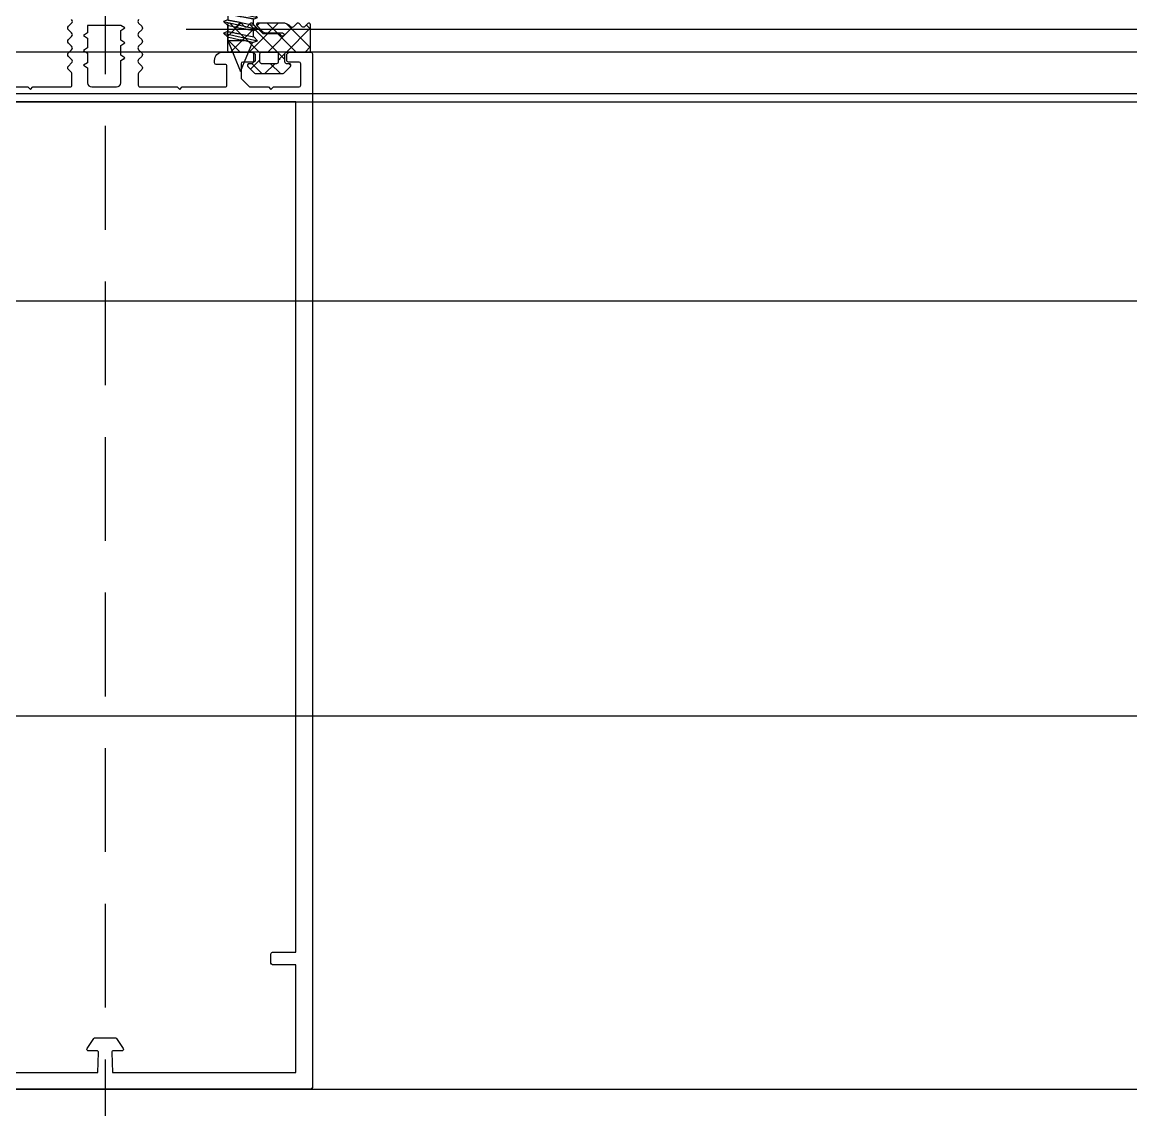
# Model space of a CAD drawing. Header units: inches. Extents: x 21 to 32698, y 13 to 3712.
# Drawn here: x 17087.21 to 17100.58, y 2584.83 to 2597.94 of the extents above; entities that cross this region are included whole.
import ezdxf

# ---------------------------------------------------------------- set-up
doc = ezdxf.new("R2010")
doc.units = ezdxf.units.IN
doc.header["$MEASUREMENT"] = 0
doc.set_wipeout_variables(frame=1)
doc.linetypes.add('1+1 dbx a2$0$374_BLD_A1_BLOK_2$0$HIDDEN', pattern=[0.375, 0.25, -0.125])
for name, color, linetype, lineweight in [('Z_MİM_-KM-GLAZ-1', 8, 'Continuous', 25), ('Z_MİM_-KM-IZO-THERMAL', 8, 'Continuous', 25), ('Z_MİM_-KM-IZO-THERMAL-ROCKWOOL', 8, 'BATTING', 25), ('Z_MİM_-KM-PAINT', 8, 'Continuous', 25), ('Z_MİM_-KM-WALL-PLASTER', 8, 'Continuous', 25), ('Z_MİM_00', 8, 'Continuous', 25), ('Z_MİM_Aksesuar', 8, 'Continuous', 25), ('Z_MİM_ALUMINIUM', 8, 'Continuous', 25), ('Z_MİM_fitiller_k', 8, 'Continuous', 25), ('Z_MİM_KOLON-0.KAT', 8, 'Continuous', 25), ('Z_MİM_MYM_CAM', 8, 'Continuous', 25)]:
    doc.layers.add(name, color=color, linetype=linetype, lineweight=lineweight)
doc.linetypes.add('BATTING', pattern='A,0.00254,-2.54,[134,ltypeshp.shx,S=2.54,R=0,X=-2.54,Y=0],-5.08,[134,ltypeshp.shx,S=2.54,R=180,X=2.54,Y=0],-2.54', length=10.16254)
pattern_1 = [(134.9999999999999, (3508.601097031905, 2289.730774504533), (-0.1122532015133643, -0.1122532015133643), []), (225, (3508.601097031905, 2289.730774504533), (0.1122532015133643, -0.1122532015133643), [])]

# ---------------------------------------------------------------- blocks, each defined once
blk = doc.blocks.new('V24222')
at = {"linetype": 'Continuous'}
for p, q in [((3035.895765352075, -602.9807929688286), (3034.672454849848, -602.9807929688286)), ((3035.895765352075, -610.9807929688286), (3035.895765352075, -602.9807929688286)), ((3033.062762543604, -605.1369719391224), (3033.062762543604, -605.2103548903895)), ((3036.936953287319, -605.4307929688287), (3036.095765352075, -605.4307929688287)), ((3036.481014913348, -609.0389734831915), (3037.410515790802, -604.9226124544657)), ((3036.595765352075, -606.9417681106235), (3036.945765352076, -605.3917681106212)), ((3037.410515790802, -604.9226124544657), (3036.945765352076, -605.3917681106216)), ((3037.589654594181, -605.434696104526), (3037.410515790802, -604.9226124544657)), ((3038.336953287319, -605.4307929688287), (3037.587465217276, -605.4307929688287)), ((3037.881014913348, -609.0389734831915), (3038.810515790802, -604.9226124544657)), ((3037.995765352075, -606.9417681106235), (3038.345765352075, -605.3917681106212)), ((3038.810515790802, -604.9226124544657), (3038.345765352075, -605.3917681106216)), ((3038.989654594181, -605.434696104526), (3038.810515790802, -604.9226124544657)), ((3039.736953287319, -605.4307929688287), (3038.987465217276, -605.4307929688287)), ((3039.281014913348, -609.0389734831915), (3040.210515790802, -604.9226124544657)), ((3039.395765352075, -606.9417681106235), (3039.745765352075, -605.3917681106212)), ((3040.210515790802, -604.9226124544657), (3039.745765352075, -605.3917681106216)), ((3040.38965459418, -605.434696104526), (3040.210515790802, -604.9226124544657)), ((3041.136953287319, -605.4307929688287), (3040.387465217277, -605.4307929688287)), ((3040.681014913348, -609.0389734831915), (3041.610515790802, -604.9226124544657)), ((3040.795765352076, -606.9417681106235), (3041.145765352075, -605.3917681106212)), ((3041.610515790802, -604.9226124544657), (3041.145765352075, -605.3917681106216)), ((3041.789654594181, -605.434696104526), (3041.610515790802, -604.9226124544657)), ((3042.536953287319, -605.4307929688287), (3041.787465217276, -605.4307929688287)), ((3042.081014913348, -609.0389734831915), (3043.010515790804, -604.9226124544657)), ((3042.195765352075, -606.9417681106235), (3042.545765352075, -605.3917681106212)), ((3043.010515790804, -604.9226124544657), (3042.545765352075, -605.3917681106216)), ((3043.189654594181, -605.434696104526), (3043.010515790804, -604.9226124544657)), ((3043.936953287319, -605.4307929688287), (3043.187465217276, -605.4307929688287)), ((3043.481014913349, -609.0389734831915), (3044.410515790802, -604.9226124544657)), ((3043.595765352075, -606.9417681106235), (3043.945765352076, -605.3917681106212)), ((3044.410515790802, -604.9226124544657), (3043.945765352076, -605.3917681106216)), ((3044.589654594181, -605.434696104526), (3044.410515790802, -604.9226124544657)), ((3045.336953287319, -605.4307929688287), (3044.587465217276, -605.4307929688287)), ((3044.881014913348, -609.0389734831915), (3045.810515790802, -604.9226124544657)), ((3044.995765352075, -606.9417681106235), (3045.345765352075, -605.3917681106212)), ((3045.810515790802, -604.9226124544657), (3045.345765352075, -605.3917681106216)), ((3045.98965459418, -605.434696104526), (3045.810515790802, -604.9226124544657)), ((3046.736953287318, -605.4307929688287), (3045.987465217276, -605.4307929688287)), ((3046.281014913348, -609.0389734831915), (3047.210515790802, -604.9226124544657)), ((3046.395765352075, -606.9417681106235), (3046.745765352075, -605.3917681106212)), ((3047.210515790802, -604.9226124544657), (3046.745765352075, -605.3917681106216)), ((3047.38965459418, -605.434696104526), (3047.210515790802, -604.9226124544657)), ((3048.136953287319, -605.4307929688287), (3047.387465217277, -605.4307929688287)), ((3047.681014913348, -609.0389734831915), (3048.610515790802, -604.9226124544657)), ((3047.795765352076, -606.9417681106235), (3048.145765352075, -605.3917681106212)), ((3048.610515790802, -604.9226124544657), (3048.145765352075, -605.3917681106216)), ((3048.789654594181, -605.434696104526), (3048.610515790802, -604.9226124544657)), ((3049.536953287319, -605.4307929688287), (3048.787465217276, -605.4307929688287)), ((3049.081014913348, -609.0389734831915), (3050.010515790802, -604.9226124544657)), ((3049.195765352076, -606.9417681106235), (3049.545765352075, -605.3917681106212)), ((3050.010515790802, -604.9226124544657), (3049.545765352075, -605.3917681106216)), ((3050.189654594181, -605.434696104526), (3050.010515790802, -604.9226124544657)), ((3050.936953287319, -605.4307929688287), (3050.187465217276, -605.4307929688287)), ((3050.481014913348, -609.0389734831915), (3051.410515790802, -604.9226124544657)), ((3050.595765352074, -606.9417681106235), (3050.945765352075, -605.3917681106212)), ((3051.410515790802, -604.9226124544657), (3050.945765352075, -605.3917681106216)), ((3051.589654594181, -605.434696104526), (3051.410515790802, -604.9226124544657)), ((3052.336953287319, -605.4307929688287), (3051.587465217276, -605.4307929688287)), ((3051.881014913348, -609.0389734831915), (3052.810515790802, -604.9226124544657)), ((3051.995765352075, -606.9417681106235), (3052.345765352075, -605.3917681106212)), ((3052.810515790802, -604.9226124544657), (3052.345765352075, -605.3917681106216)), ((3052.98965459418, -605.434696104526), (3052.810515790802, -604.9226124544657)), ((3053.736953287319, -605.4307929688287), (3052.987465217276, -605.4307929688287)), ((3053.281014913348, -609.0389734831915), (3054.210515790802, -604.9226124544657)), ((3053.395765352075, -606.9417681106235), (3053.745765352075, -605.3917681106212)), ((3054.210515790802, -604.9226124544657), (3053.745765352075, -605.3917681106216)), ((3054.422485866075, -605.5285471140821), (3054.210515790802, -604.9226124544657)), ((3057.895765352075, -606.9807929688286), (3054.422019081255, -605.5255749364579)), ((3032.83669808195, -606.4657929688286), (3033.062762543604, -606.4657929688286)), ((3033.062762543604, -606.4657929688286), (3033.062762543604, -607.4957929688284)), ((3054.195765352075, -608.5307929688282), (3054.195765352075, -606.4929987400802)), ((3032.83669808195, -607.4957929688284), (3033.062762543604, -607.4957929688284)), ((3036.945765352076, -608.5698178270356), (3037.295765352074, -607.0198178270397)), ((3038.345765352075, -608.5698178270356), (3038.695765352076, -607.0198178270397)), ((3039.745765352075, -608.5698178270356), (3040.095765352074, -607.0198178270397)), ((3041.145765352075, -608.5698178270356), (3041.495765352074, -607.0198178270397)), ((3042.545765352075, -608.5698178270356), (3042.895765352075, -607.0198178270397)), ((3043.945765352076, -608.5698178270356), (3044.295765352075, -607.0198178270397)), ((3045.345765352075, -608.5698178270356), (3045.695765352075, -607.0198178270397)), ((3046.745765352075, -608.5698178270356), (3047.095765352074, -607.0198178270397)), ((3048.145765352075, -608.5698178270356), (3048.495765352074, -607.0198178270397)), ((3049.545765352075, -608.5698178270356), (3049.895765352074, -607.0198178270397)), ((3050.945765352075, -608.5698178270356), (3051.295765352076, -607.0198178270397)), ((3052.345765352075, -608.5698178270356), (3052.695765352075, -607.0198178270397)), ((3053.745765352075, -608.5698178270356), (3054.095765352074, -607.0198178270397)), ((3054.195765352075, -608.5307929688282), (3057.895765352075, -606.9807929688286)), ((3033.062762543604, -608.7512310472678), (3033.062762543604, -608.8246139985348)), ((3036.095765352075, -608.5307929688282), (3036.304160940472, -608.5307929688282)), ((3036.301718666737, -608.5264397681311), (3036.481014913348, -609.0389734831915)), ((3036.481014913348, -609.0389734831915), (3036.945765352076, -608.5698178270356)), ((3036.954577416832, -608.5307929688282), (3037.704160940473, -608.5307929688282)), ((3037.701718666737, -608.5264397681311), (3037.881014913348, -609.0389734831915)), ((3037.881014913348, -609.0389734831915), (3038.345765352075, -608.5698178270356)), ((3038.354577416833, -608.5307929688282), (3039.104160940472, -608.5307929688282)), ((3039.101718666737, -608.5264397681311), (3039.281014913348, -609.0389734831915)), ((3039.281014913348, -609.0389734831915), (3039.745765352075, -608.5698178270356)), ((3039.754577416833, -608.5307929688282), (3040.504160940473, -608.5307929688282)), ((3040.501718666737, -608.5264397681311), (3040.681014913348, -609.0389734831915)), ((3040.681014913348, -609.0389734831915), (3041.145765352075, -608.5698178270356)), ((3041.154577416832, -608.5307929688282), (3041.904160940473, -608.5307929688282)), ((3041.901718666737, -608.5264397681311), (3042.081014913348, -609.0389734831915)), ((3042.081014913348, -609.0389734831915), (3042.545765352075, -608.5698178270356)), ((3042.554577416832, -608.5307929688282), (3043.304160940472, -608.5307929688282)), ((3043.301718666737, -608.5264397681311), (3043.481014913349, -609.0389734831915)), ((3043.481014913349, -609.0389734831915), (3043.945765352076, -608.5698178270356)), ((3043.954577416832, -608.5307929688282), (3044.704160940473, -608.5307929688282)), ((3044.701718666737, -608.5264397681311), (3044.881014913348, -609.0389734831915)), ((3044.881014913348, -609.0389734831915), (3045.345765352075, -608.5698178270356)), ((3045.354577416833, -608.5307929688282), (3046.104160940473, -608.5307929688282)), ((3046.101718666737, -608.5264397681311), (3046.281014913348, -609.0389734831915)), ((3046.281014913348, -609.0389734831915), (3046.745765352075, -608.5698178270356)), ((3046.754577416832, -608.5307929688282), (3047.504160940473, -608.5307929688282)), ((3047.501718666737, -608.5264397681311), (3047.681014913348, -609.0389734831915)), ((3047.681014913348, -609.0389734831915), (3048.145765352075, -608.5698178270356)), ((3048.154577416832, -608.5307929688282), (3048.904160940473, -608.5307929688282)), ((3048.901718666737, -608.5264397681311), (3049.081014913348, -609.0389734831915)), ((3049.081014913348, -609.0389734831915), (3049.545765352075, -608.5698178270356)), ((3049.554577416831, -608.5307929688282), (3050.304160940472, -608.5307929688282)), ((3050.301718666737, -608.5264397681311), (3050.481014913348, -609.0389734831915)), ((3050.481014913348, -609.0389734831915), (3050.945765352075, -608.5698178270356)), ((3050.954577416832, -608.5307929688282), (3051.704160940472, -608.5307929688282)), ((3051.701718666738, -608.5264397681311), (3051.881014913348, -609.0389734831915)), ((3051.881014913348, -609.0389734831915), (3052.345765352075, -608.5698178270356)), ((3052.354577416833, -608.5307929688282), (3053.104161189494, -608.5307929688282)), ((3053.101718256151, -608.5264385944366), (3053.281014913348, -609.0389734831915)), ((3053.281014913348, -609.0389734831915), (3053.745765352075, -608.5698178270356)), ((3053.754577416833, -608.5307929688282), (3054.195765352075, -608.5307929688282)), ((3034.672454849848, -610.9807929688286), (3035.895765352075, -610.9807929688286))]:
    blk.add_line(p, q, dxfattribs=at)
for centre, radius, start, end in [((3039.295765352076, -606.9807929688286), 6.500000000000007, 146.8035544496498, 163.5209477812018), ((3034.672454849848, -603.9557929688286), 0.9750000000000083, 90, 146.8035544496471), ((3039.295765352076, -606.9807929688287), 6.479565957686084, 164.1431970493426, 175.4412868966053), ((3036.095765352075, -605.2307929688286), 0.2, 180, 270), ((3039.295765352076, -606.9807929688286), 6.479565957685742, 184.5587131033957, 195.8568029506572), ((3039.295765352076, -606.9807929688286), 6.500000000000087, 196.4790522188001, 213.1964455503518), ((3036.095765352075, -608.7307929688286), 0.2000000000000001, 90, 180), ((3034.672454849848, -610.0057929688285), 0.9749999999999907, 213.1964455503585, 270)]:
    blk.add_arc(centre, radius, start, end, dxfattribs=at)
for points, knots in [([(3037.587464777118, -605.4354621536042), (3037.587477005593, -605.4353933736332), (3037.587508243834, -605.4352176717942), (3037.578968190532, -605.4835680125336), (3037.563030482238, -605.5735042952252), (3037.541675887615, -605.6934089339765), (3037.51703405926, -605.8308691584302), (3037.490280442257, -605.9791108102849), (3037.458968249247, -606.1511689322422), (3037.421322007036, -606.3559487163709), (3037.377592374309, -606.5907273697902), (3037.334423129261, -606.8190534914555), (3037.306596234421, -606.9635689928848), (3037.295765352074, -607.0198178270397)], [0, 0, 0, 0, 0.0674976167149652, 0.1724260016330052, 0.2742129333381307, 0.3789117987493158, 0.4590817673513535, 0.5406130816080225, 0.6283825628726423, 0.7179025827593285, 0.8230217936314183, 0.9311159171117219, 1, 1, 1, 1]), ([(3038.987464777118, -605.4354621536042), (3038.987477005592, -605.4353933736332), (3038.987508243835, -605.4352176717942), (3038.978968190531, -605.4835680125336), (3038.963030482237, -605.5735042952252), (3038.941675887615, -605.6934089339765), (3038.917034059261, -605.8308691584302), (3038.890280442258, -605.9791108102849), (3038.858968249247, -606.1511689322422), (3038.821322007037, -606.3559487163709), (3038.777592374309, -606.5907273697902), (3038.734423129261, -606.8190534914555), (3038.706596234419, -606.9635689928848), (3038.695765352076, -607.0198178270397)], [0, 0, 0, 0, 0.0674976167149652, 0.1724260016330052, 0.2742129333381309, 0.3789117987493164, 0.4590817673513538, 0.5406130816080225, 0.6283825628726417, 0.7179025827593277, 0.8230217936314179, 0.9311159171117216, 1, 1, 1, 1]), ([(3040.387464777118, -605.4354621536042), (3040.387477005592, -605.4353933736332), (3040.387508243834, -605.4352176717942), (3040.378968190531, -605.4835680125336), (3040.363030482236, -605.5735042952252), (3040.341675887615, -605.6934089339765), (3040.31703405926, -605.8308691584302), (3040.290280442258, -605.9791108102849), (3040.258968249248, -606.1511689322422), (3040.221322007036, -606.3559487163709), (3040.177592374309, -606.5907273697902), (3040.134423129261, -606.8190534914555), (3040.106596234419, -606.9635689928848), (3040.095765352074, -607.0198178270397)], [0, 0, 0, 0, 0.0674976167149652, 0.1724260016330052, 0.2742129333381309, 0.3789117987493164, 0.4590817673513538, 0.5406130816080224, 0.6283825628726417, 0.7179025827593276, 0.8230217936314176, 0.9311159171117214, 0.9999999999999998, 0.9999999999999998, 0.9999999999999998, 0.9999999999999998]), ([(3041.787464777118, -605.4354621536042), (3041.787477005592, -605.4353933736332), (3041.787508243834, -605.4352176717942), (3041.778968190531, -605.4835680125336), (3041.763030482237, -605.5735042952252), (3041.741675887615, -605.6934089339765), (3041.71703405926, -605.8308691584302), (3041.690280442257, -605.9791108102849), (3041.658968249247, -606.1511689322422), (3041.621322007037, -606.3559487163709), (3041.577592374309, -606.5907273697902), (3041.534423129261, -606.8190534914555), (3041.50659623442, -606.9635689928848), (3041.495765352074, -607.0198178270397)], [0, 0, 0, 0, 0.0674976167149652, 0.1724260016330053, 0.2742129333381309, 0.3789117987493165, 0.459081767351354, 0.5406130816080226, 0.6283825628726416, 0.7179025827593272, 0.8230217936314174, 0.9311159171117211, 0.9999999999999998, 0.9999999999999998, 0.9999999999999998, 0.9999999999999998]), ([(3043.187464777118, -605.4354621536042), (3043.187477005592, -605.4353933736332), (3043.187508243834, -605.4352176717942), (3043.178968190531, -605.4835680125336), (3043.163030482237, -605.5735042952252), (3043.141675887615, -605.6934089339765), (3043.117034059261, -605.8308691584302), (3043.090280442257, -605.9791108102849), (3043.058968249247, -606.1511689322422), (3043.021322007036, -606.3559487163709), (3042.977592374309, -606.5907273697902), (3042.934423129261, -606.8190534914555), (3042.906596234419, -606.9635689928848), (3042.895765352075, -607.0198178270397)], [0, 0, 0, 0, 0.0674976167149652, 0.1724260016330052, 0.2742129333381309, 0.3789117987493162, 0.4590817673513535, 0.5406130816080224, 0.6283825628726413, 0.7179025827593272, 0.8230217936314174, 0.9311159171117211, 1, 1, 1, 1]), ([(3044.587464777118, -605.4354621536042), (3044.587477005592, -605.4353933736332), (3044.587508243834, -605.4352176717942), (3044.578968190532, -605.4835680125336), (3044.563030482237, -605.5735042952252), (3044.541675887615, -605.6934089339765), (3044.517034059261, -605.8308691584302), (3044.490280442258, -605.9791108102849), (3044.458968249247, -606.1511689322422), (3044.421322007036, -606.3559487163709), (3044.377592374309, -606.5907273697902), (3044.334423129261, -606.8190534914555), (3044.306596234421, -606.9635689928848), (3044.295765352075, -607.0198178270397)], [0, 0, 0, 0, 0.0674976167149652, 0.1724260016330053, 0.2742129333381309, 0.3789117987493163, 0.4590817673513538, 0.5406130816080224, 0.6283825628726416, 0.7179025827593275, 0.8230217936314176, 0.9311159171117214, 1, 1, 1, 1]), ([(3045.987464777118, -605.4354621536042), (3045.987477005593, -605.4353933736332), (3045.987508243835, -605.4352176717942), (3045.978968190531, -605.4835680125336), (3045.963030482237, -605.5735042952252), (3045.941675887615, -605.6934089339765), (3045.917034059261, -605.8308691584302), (3045.890280442258, -605.9791108102849), (3045.858968249247, -606.1511689322422), (3045.821322007036, -606.3559487163709), (3045.777592374309, -606.5907273697902), (3045.734423129261, -606.8190534914555), (3045.706596234419, -606.9635689928848), (3045.695765352075, -607.0198178270397)], [0, 0, 0, 0, 0.0674976167149652, 0.1724260016330052, 0.2742129333381311, 0.3789117987493167, 0.4590817673513543, 0.5406130816080231, 0.628382562872642, 0.7179025827593275, 0.8230217936314179, 0.9311159171117219, 1, 1, 1, 1]), ([(3047.387464777119, -605.4354621536042), (3047.387477005592, -605.4353933736332), (3047.387508243835, -605.4352176717942), (3047.378968190531, -605.4835680125336), (3047.363030482237, -605.5735042952252), (3047.341675887615, -605.6934089339765), (3047.31703405926, -605.8308691584302), (3047.290280442259, -605.9791108102849), (3047.258968249247, -606.1511689322422), (3047.221322007036, -606.3559487163709), (3047.177592374309, -606.5907273697902), (3047.134423129261, -606.8190534914555), (3047.106596234419, -606.9635689928848), (3047.095765352074, -607.0198178270397)], [0, 0, 0, 0, 0.0674976167149653, 0.1724260016330054, 0.2742129333381313, 0.378911798749317, 0.4590817673513547, 0.5406130816080232, 0.628382562872643, 0.7179025827593286, 0.8230217936314186, 0.9311159171117219, 1, 1, 1, 1]), ([(3048.787464777118, -605.4354621536042), (3048.787477005592, -605.4353933736332), (3048.787508243834, -605.4352176717942), (3048.778968190531, -605.4835680125336), (3048.763030482236, -605.5735042952252), (3048.741675887615, -605.6934089339765), (3048.71703405926, -605.8308691584302), (3048.690280442257, -605.9791108102849), (3048.658968249247, -606.1511689322422), (3048.621322007037, -606.3559487163709), (3048.577592374309, -606.5907273697902), (3048.534423129261, -606.8190534914555), (3048.50659623442, -606.9635689928848), (3048.495765352074, -607.0198178270397)], [0, 0, 0, 0, 0.0674976167149652, 0.1724260016330053, 0.2742129333381312, 0.3789117987493169, 0.4590817673513543, 0.5406130816080231, 0.628382562872643, 0.717902582759329, 0.8230217936314188, 0.9311159171117219, 1, 1, 1, 1]), ([(3050.187464777118, -605.4354621536042), (3050.187477005592, -605.4353933736332), (3050.187508243834, -605.4352176717942), (3050.178968190531, -605.4835680125336), (3050.163030482237, -605.5735042952252), (3050.141675887615, -605.6934089339765), (3050.11703405926, -605.8308691584302), (3050.090280442257, -605.9791108102849), (3050.058968249247, -606.1511689322422), (3050.021322007036, -606.3559487163709), (3049.977592374309, -606.5907273697902), (3049.934423129261, -606.8190534914555), (3049.90659623442, -606.9635689928848), (3049.895765352074, -607.0198178270397)], [0, 0, 0, 0, 0.0674976167149653, 0.1724260016330054, 0.2742129333381312, 0.3789117987493169, 0.4590817673513544, 0.5406130816080231, 0.628382562872643, 0.717902582759329, 0.8230217936314188, 0.9311159171117219, 1, 1, 1, 1]), ([(3051.587464777118, -605.4354621536042), (3051.587477005592, -605.4353933736332), (3051.587508243834, -605.4352176717942), (3051.578968190531, -605.4835680125336), (3051.563030482237, -605.5735042952252), (3051.541675887615, -605.6934089339765), (3051.517034059261, -605.8308691584302), (3051.490280442257, -605.9791108102849), (3051.458968249247, -606.1511689322422), (3051.421322007036, -606.3559487163709), (3051.37759237431, -606.5907273697902), (3051.334423129261, -606.8190534914555), (3051.30659623442, -606.9635689928848), (3051.295765352076, -607.0198178270397)], [0, 0, 0, 0, 0.0674976167149653, 0.1724260016330052, 0.2742129333381313, 0.3789117987493168, 0.4590817673513551, 0.5406130816080239, 0.6283825628726432, 0.717902582759329, 0.8230217936314181, 0.9311159171117207, 1, 1, 1, 1]), ([(3052.987464777118, -605.4354621536042), (3052.987477005592, -605.4353933736332), (3052.987508243834, -605.4352176717942), (3052.978968190531, -605.4835680125336), (3052.963030482237, -605.5735042952252), (3052.941675887615, -605.6934089339765), (3052.917034059261, -605.8308691584302), (3052.890280442257, -605.9791108102849), (3052.858968249247, -606.1511689322422), (3052.821322007036, -606.3559487163709), (3052.777592374309, -606.5907273697902), (3052.734423129261, -606.8190534914555), (3052.706596234419, -606.9635689928848), (3052.695765352075, -607.0198178270397)], [0, 0, 0, 0, 0.0674976167149653, 0.1724260016330052, 0.2742129333381312, 0.3789117987493168, 0.4590817673513546, 0.5406130816080239, 0.6283825628726432, 0.717902582759329, 0.8230217936314183, 0.9311159171117211, 1, 1, 1, 1]), ([(3054.420481194427, -605.5292483949765), (3054.420742117269, -605.5280576522797), (3054.422094979509, -605.5218837549756), (3054.415012679099, -605.5542304251559), (3054.398947966765, -605.6271323549042), (3054.373231040607, -605.7425278148501), (3054.338692391477, -605.8949636927117), (3054.296954600284, -606.0750109129257), (3054.249362702988, -606.2756314249146), (3054.21375958784, -606.420022022946), (3054.195765352075, -606.4929987400802)], [0, 0, 0, 0, 0.0340664619696488, 0.1766316419433785, 0.3139827883903491, 0.455228819580371, 0.5943086510985486, 0.7371977330999738, 0.8671766239956014, 0.9999999999999998, 0.9999999999999998, 0.9999999999999998, 0.9999999999999998]), ([(3036.304160953898, -608.5255853991241), (3036.304003890762, -608.5264748449711), (3036.303539972549, -608.5291020058615), (3036.311016404793, -608.4867627410982), (3036.325934767605, -608.4025344478077), (3036.348067605606, -608.2781612800122), (3036.376860415766, -608.1174739369187), (3036.411434793271, -607.9262135514177), (3036.451571210444, -607.7066142898851), (3036.495919452738, -607.4671298370134), (3036.544080650721, -607.2110046558795), (3036.57796018883, -607.0339146466177), (3036.595409513957, -606.9436096691418), (3036.595765352075, -606.9417681106235)], [0, 0, 0, 0, 0.0537416530290906, 0.1587370040543054, 0.2605214439354789, 0.3652209278662942, 0.4677040911569374, 0.5730833567292009, 0.6769593710271365, 0.7837578763392934, 0.8892561217058775, 0.9977416379682879, 1, 1, 1, 1]), ([(3037.704160953899, -608.5255853991241), (3037.704003890763, -608.5264748449711), (3037.703539972549, -608.5291020058615), (3037.711016404792, -608.4867627410982), (3037.725934767605, -608.4025344478077), (3037.748067605608, -608.2781612800122), (3037.776860415766, -608.1174739369187), (3037.811434793272, -607.9262135514177), (3037.851571210444, -607.7066142898851), (3037.895919452738, -607.4671298370134), (3037.94408065072, -607.2110046558795), (3037.97796018883, -607.0339146466177), (3037.995409513957, -606.9436096691418), (3037.995765352075, -606.9417681106235)], [0, 0, 0, 0, 0.0537416530290904, 0.158737004054305, 0.2605214439354788, 0.3652209278662941, 0.467704091156937, 0.5730833567292004, 0.6769593710271359, 0.783757876339293, 0.8892561217058771, 0.9977416379682876, 1, 1, 1, 1]), ([(3039.104160953899, -608.5255853991241), (3039.104003890762, -608.5264748449711), (3039.103539972549, -608.5291020058615), (3039.111016404792, -608.4867627410982), (3039.125934767607, -608.4025344478077), (3039.148067605606, -608.2781612800122), (3039.176860415766, -608.1174739369187), (3039.211434793271, -607.9262135514177), (3039.251571210444, -607.7066142898851), (3039.295919452738, -607.4671298370134), (3039.34408065072, -607.2110046558795), (3039.37796018883, -607.0339146466177), (3039.395409513956, -606.9436096691418), (3039.395765352075, -606.9417681106235)], [0, 0, 0, 0, 0.0537416530290901, 0.1587370040543046, 0.2605214439354784, 0.3652209278662938, 0.4677040911569368, 0.5730833567292, 0.6769593710271363, 0.7837578763392934, 0.8892561217058773, 0.9977416379682871, 1, 1, 1, 1]), ([(3040.504160953898, -608.5255853991241), (3040.504003890763, -608.5264748449711), (3040.503539972549, -608.5291020058615), (3040.511016404793, -608.4867627410982), (3040.525934767606, -608.4025344478077), (3040.548067605606, -608.2781612800122), (3040.576860415766, -608.1174739369187), (3040.611434793272, -607.9262135514177), (3040.651571210445, -607.7066142898851), (3040.695919452738, -607.4671298370134), (3040.744080650719, -607.2110046558795), (3040.77796018883, -607.0339146466177), (3040.795409513956, -606.9436096691418), (3040.795765352076, -606.9417681106235)], [0, 0, 0, 0, 0.0537416530290899, 0.1587370040543046, 0.2605214439354782, 0.3652209278662934, 0.4677040911569362, 0.5730833567291996, 0.6769593710271355, 0.783757876339293, 0.8892561217058771, 0.9977416379682876, 1, 1, 1, 1]), ([(3041.904160953898, -608.5255853991241), (3041.904003890762, -608.5264748449711), (3041.903539972549, -608.5291020058615), (3041.911016404793, -608.4867627410982), (3041.925934767606, -608.4025344478077), (3041.948067605606, -608.2781612800122), (3041.976860415767, -608.1174739369187), (3042.011434793272, -607.9262135514177), (3042.051571210444, -607.7066142898851), (3042.095919452738, -607.4671298370134), (3042.14408065072, -607.2110046558795), (3042.17796018883, -607.0339146466177), (3042.195409513956, -606.9436096691418), (3042.195765352075, -606.9417681106235)], [0, 0, 0, 0, 0.0537416530290899, 0.1587370040543045, 0.2605214439354782, 0.3652209278662933, 0.4677040911569362, 0.5730833567291991, 0.676959371027135, 0.7837578763392924, 0.8892561217058768, 0.9977416379682871, 0.9999999999999998, 0.9999999999999998, 0.9999999999999998, 0.9999999999999998]), ([(3043.304160953898, -608.5255853991241), (3043.304003890762, -608.5264748449711), (3043.303539972549, -608.5291020058615), (3043.311016404793, -608.4867627410982), (3043.325934767605, -608.4025344478077), (3043.348067605606, -608.2781612800122), (3043.376860415766, -608.1174739369187), (3043.411434793271, -607.9262135514177), (3043.451571210444, -607.7066142898851), (3043.495919452738, -607.4671298370134), (3043.544080650721, -607.2110046558795), (3043.577960188831, -607.0339146466177), (3043.595409513955, -606.9436096691418), (3043.595765352075, -606.9417681106235)], [0, 0, 0, 0, 0.0537416530290899, 0.1587370040543045, 0.2605214439354783, 0.3652209278662935, 0.4677040911569363, 0.5730833567291996, 0.6769593710271358, 0.7837578763392934, 0.8892561217058771, 0.9977416379682876, 1, 1, 1, 1]), ([(3044.704160953898, -608.5255853991241), (3044.704003890763, -608.5264748449711), (3044.703539972549, -608.5291020058615), (3044.711016404793, -608.4867627410982), (3044.725934767607, -608.4025344478077), (3044.748067605608, -608.2781612800122), (3044.776860415766, -608.1174739369187), (3044.811434793272, -607.9262135514177), (3044.851571210444, -607.7066142898851), (3044.895919452738, -607.4671298370134), (3044.94408065072, -607.2110046558795), (3044.97796018883, -607.0339146466177), (3044.995409513957, -606.9436096691418), (3044.995765352075, -606.9417681106235)], [0, 0, 0, 0, 0.0537416530290899, 0.1587370040543045, 0.2605214439354782, 0.3652209278662935, 0.4677040911569362, 0.5730833567291996, 0.6769593710271355, 0.783757876339293, 0.8892561217058766, 0.9977416379682869, 1, 1, 1, 1]), ([(3046.104160953899, -608.5255853991241), (3046.104003890762, -608.5264748449711), (3046.103539972549, -608.5291020058615), (3046.111016404792, -608.4867627410982), (3046.125934767605, -608.4025344478077), (3046.148067605606, -608.2781612800122), (3046.176860415766, -608.1174739369187), (3046.211434793272, -607.9262135514177), (3046.251571210444, -607.7066142898851), (3046.295919452738, -607.4671298370134), (3046.344080650719, -607.2110046558795), (3046.377960188832, -607.0339146466177), (3046.395409513956, -606.9436096691418), (3046.395765352075, -606.9417681106235)], [0, 0, 0, 0, 0.0537416530290899, 0.1587370040543044, 0.2605214439354783, 0.3652209278662934, 0.4677040911569362, 0.5730833567291992, 0.6769593710271357, 0.7837578763392932, 0.8892561217058775, 0.9977416379682882, 1, 1, 1, 1]), ([(3047.504160953898, -608.5255853991241), (3047.504003890762, -608.5264748449711), (3047.503539972549, -608.5291020058615), (3047.511016404792, -608.4867627410982), (3047.525934767606, -608.4025344478077), (3047.548067605606, -608.2781612800122), (3047.576860415766, -608.1174739369187), (3047.611434793272, -607.9262135514177), (3047.651571210444, -607.7066142898851), (3047.695919452738, -607.4671298370134), (3047.74408065072, -607.2110046558795), (3047.777960188831, -607.0339146466177), (3047.795409513956, -606.9436096691418), (3047.795765352076, -606.9417681106235)], [0, 0, 0, 0, 0.0537416530290899, 0.1587370040543043, 0.2605214439354783, 0.3652209278662934, 0.4677040911569362, 0.5730833567291996, 0.6769593710271359, 0.7837578763392934, 0.8892561217058776, 0.9977416379682882, 1, 1, 1, 1]), ([(3048.904160953898, -608.5255853991241), (3048.904003890763, -608.5264748449711), (3048.903539972549, -608.5291020058615), (3048.911016404793, -608.4867627410982), (3048.925934767606, -608.4025344478077), (3048.948067605606, -608.2781612800122), (3048.976860415766, -608.1174739369187), (3049.011434793272, -607.9262135514177), (3049.051571210444, -607.7066142898851), (3049.095919452738, -607.4671298370134), (3049.14408065072, -607.2110046558795), (3049.17796018883, -607.0339146466177), (3049.195409513956, -606.9436096691418), (3049.195765352076, -606.9417681106235)], [0, 0, 0, 0, 0.0537416530290899, 0.1587370040543044, 0.2605214439354782, 0.3652209278662933, 0.4677040911569364, 0.5730833567291996, 0.6769593710271358, 0.7837578763392933, 0.8892561217058776, 0.9977416379682884, 1, 1, 1, 1]), ([(3050.304160953898, -608.5255853991241), (3050.304003890762, -608.5264748449711), (3050.303539972549, -608.5291020058615), (3050.311016404793, -608.4867627410982), (3050.325934767605, -608.4025344478077), (3050.348067605606, -608.2781612800122), (3050.376860415766, -608.1174739369187), (3050.411434793272, -607.9262135514177), (3050.451571210444, -607.7066142898851), (3050.495919452739, -607.4671298370134), (3050.544080650721, -607.2110046558795), (3050.57796018883, -607.0339146466177), (3050.595409513956, -606.9436096691418), (3050.595765352074, -606.9417681106235)], [0, 0, 0, 0, 0.0537416530290895, 0.158737004054304, 0.2605214439354778, 0.365220927866293, 0.4677040911569362, 0.5730833567291992, 0.6769593710271355, 0.783757876339293, 0.8892561217058773, 0.9977416379682879, 1, 1, 1, 1]), ([(3051.704160953898, -608.5255853991241), (3051.704003890762, -608.5264748449711), (3051.70353997255, -608.5291020058615), (3051.711016404792, -608.4867627410982), (3051.725934767607, -608.4025344478077), (3051.748067605606, -608.2781612800122), (3051.776860415766, -608.1174739369187), (3051.811434793272, -607.9262135514177), (3051.851571210443, -607.7066142898851), (3051.895919452738, -607.4671298370134), (3051.94408065072, -607.2110046558795), (3051.977960188831, -607.0339146466177), (3051.995409513957, -606.9436096691418), (3051.995765352075, -606.9417681106235)], [0, 0, 0, 0, 0.0537416530290897, 0.1587370040543041, 0.260521443935478, 0.3652209278662934, 0.4677040911569363, 0.5730833567291996, 0.6769593710271355, 0.783757876339293, 0.8892561217058773, 0.9977416379682884, 1, 1, 1, 1]), ([(3053.104161201706, -608.5255839951081), (3053.104003182859, -608.5264788558746), (3053.103535712114, -608.5291261427792), (3053.111002853705, -608.4868394019093), (3053.125911749187, -608.4026641687622), (3053.148036472997, -608.2783357077016), (3053.176821527884, -608.1176901134661), (3053.211388997688, -607.9264656200132), (3053.251519381742, -607.706896149781), (3053.295862699685, -607.4674340763733), (3053.344020282117, -607.2113232013911), (3053.377918901167, -607.0341290238637), (3053.395388737076, -606.9437172099374), (3053.395765352075, -606.9417681106235)], [0, 0, 0, 0, 0.0536151666846324, 0.1586109638046054, 0.2603952178527511, 0.3650945401642111, 0.4675769922850975, 0.5729555432663381, 0.6768305454260412, 0.7836280085624538, 0.8891252740269502, 0.9976097609046845, 1, 1, 1, 1])]:
    blk.add_open_spline(points, degree=3, knots=knots, dxfattribs=at)
blk.add_open_spline([(3054.195765352075, -606.4929987400802), (3054.163807039773, -606.6642627900075), (3054.130504217054, -606.8400583572513), (3054.095765352074, -607.0198178270397)], degree=3, dxfattribs=at)
blk = doc.blocks.new('*U183')
at = {"layer": 'Z_MİM_MYM_CAM'}
blk.add_lwpolyline([(2180.944878705921, -28), (271.8556404417906, -28)], dxfattribs=at)
blk.add_lwpolyline([(2180.944878705921, -28), (271.8556404417906, -28)], dxfattribs=at)
blk = doc.blocks.new('-KM-AL3 420_900')
at = {"layer": 'Z_MİM_KOLON-0.KAT', "xscale": 0.1, "yscale": 0.1, "zscale": 0.1}
blk.add_blockref('*U183', (3459.672107739083, 2313.300773529613), dxfattribs=at)
blk.add_wipeout([(3094.3862099892376, 2310.148302829374), (3094.386209989229, 2269.7308106578766), (3684.3862099892303, 2269.730810657762), (3684.3862099892303, 2310.148302829258)]).dxf.layer = 'Z_MİM_-KM-GLAZ-1'
at = {"layer": 'Z_MİM_fitiller_k'}
h = blk.add_hatch(dxfattribs=at)
h.set_pattern_fill('ANSI37', color=256, scale=0.05, angle=90)
h.set_pattern_definition(pattern_1)
edge = h.paths.add_edge_path()
edge.add_line((3487.357671783277, 2310.560774353223), (3487.357671783277, 2310.250774353212))
edge.add_arc((3487.377671783259, 2310.250774353197), 0.0199999999822467, 179.9999999583118, 270.0000000195414)
edge.add_line((3487.377671783266, 2310.230774353215), (3487.64767178327, 2310.230774353215))
edge.add_arc((3487.647671783277, 2310.210774353218), 0.0199999999967986, 2.214682126577827e-08, 90.00000002084408, ccw=False)
edge.add_line((3487.667671783274, 2310.210774353226), (3487.667671783274, 2310.11077435322))
edge.add_arc((3487.647671783279, 2310.110774353226), 0.0199999999949796, 269.9999999739449, 359.9999999830642, ccw=False)
edge.add_line((3487.64767178327, 2310.090774353231), (3487.615956054521, 2310.090774353231))
edge.add_arc((3487.615956054525, 2310.070774353221), 0.0200000000099863, 90.0000000117248, 225.0000000082907)
edge.add_line((3487.601813918896, 2310.056632217588), (3487.681813918899, 2309.976632217601))
edge.add_arc((3487.695956054543, 2309.990774353208), 0.0200000000020871, 224.999999926305, 269.9999999439815)
edge.add_line((3487.695956054523, 2309.970774353206), (3488.019387512031, 2309.970774353206))
edge.add_arc((3488.019387512011, 2309.990774353208), 0.0200000000022556, 270.0000000573212, 315.0000000746162)
edge.add_line((3488.033529647655, 2309.976632217601), (3488.113529647642, 2310.056632217588))
edge.add_arc((3488.099387512014, 2310.070774353221), 0.0200000000101259, 314.999999989867, 449.9999999882752)
edge.add_line((3488.099387512018, 2310.090774353231), (3488.067671783269, 2310.090774353231))
edge.add_arc((3488.067671783268, 2310.110774353219), 0.0199999999877036, 179.9999999960917, 270.00000000390827, ccw=False)
edge.add_line((3488.04767178328, 2310.11077435322), (3488.04767178328, 2310.210774353226))
edge.add_arc((3488.067671783269, 2310.210774353226), 0.0199999999895226, 90.00000000130268, 180, ccw=False)
edge.add_line((3488.067671783269, 2310.230774353215), (3488.337671783273, 2310.230774353215))
edge.add_arc((3488.337671783287, 2310.250774353205), 0.0199999999899774, 269.9999999596146, 360.0000000195413)
edge.add_line((3488.357671783278, 2310.250774353212), (3488.357671783278, 2310.560774353223))
edge.add_arc((3488.337671783276, 2310.560774353223), 0.0200000000018008, 0, 135.0000000036847)
edge.add_line((3488.32352964765, 2310.574916488848), (3488.285245376392, 2310.536632217591))
edge.add_arc((3488.271103240776, 2310.550774353203), 0.0199999999863309, 224.9999999907881, 315.00000000829067, ccw=False)
edge.add_line((3488.25696110516, 2310.536632217591), (3488.218676833902, 2310.574916488848))
edge.add_arc((3488.204534698278, 2310.560774353228), 0.0199999999979069, 44.99999999170931, 135.0000000073695)
edge.add_line((3488.190392562654, 2310.574916488848), (3488.149981043534, 2310.534504969728))
edge.add_arc((3488.135838907909, 2310.548647105345), 0.0199999999962991, 222.3924210472812, 315.0000000165814, ccw=False)
edge.add_arc((3488.017671783264, 2310.440774353234), 0.1399999999872702, 42.39242106831556, 89.99999999925558)
edge.add_line((3488.017671783266, 2310.580774353221), (3487.725956054521, 2310.580774353221))
edge.add_arc((3487.725956054521, 2310.560774353223), 0.0199999999986176, 90, 224.9999999981576)
edge.add_line((3487.711813918898, 2310.5466322176), (3487.783027122321, 2310.475419014162))
edge.add_arc((3487.818382461373, 2310.510774353216), 0.0499999999907477, 225.0000000022108, 270.0000000099009)
edge.add_line((3487.818382461381, 2310.460774353225), (3488.017671783266, 2310.460774353225))
edge.add_arc((3488.017671783268, 2310.440774353217), 0.0200000000077125, -145.15009541934057, 90.000000005211, ccw=False)
edge.add_arc((3487.9602261568, 2310.400774353226), 0.0499999999891613, 34.84990456806475, 89.99999999062017)
edge.add_line((3487.960226156808, 2310.450774353216), (3487.790514495748, 2310.450774353216))
edge.add_arc((3487.790514495735, 2310.47077435321), 0.0199999999945249, 225.0000000350052, 270.0000000377799, ccw=False)
edge.add_line((3487.776372360124, 2310.456632217582), (3487.65808808888, 2310.574916488848))
edge.add_arc((3487.643945953255, 2310.560774353229), 0.0199999999969422, 44.99999998894575, 135.0000000101331)
edge.add_line((3487.629803817632, 2310.574916488848), (3487.591519546375, 2310.536632217591))
edge.add_arc((3487.577377410751, 2310.55077435321), 0.0199999999966206, 224.9999999917093, 315.00000000829067, ccw=False)
edge.add_line((3487.563235275128, 2310.536632217591), (3487.524951003885, 2310.574916488848))
edge.add_arc((3487.510808868261, 2310.560774353228), 0.0199999999975853, 44.9999999926305, 135.0000000082907)
edge.add_line((3487.496666732637, 2310.574916488848), (3487.458382461395, 2310.536632217591))
edge.add_arc((3487.444240325771, 2310.550774353211), 0.0199999999975853, 224.9999999917093, 315.0000000092119, ccw=False)
edge.add_line((3487.430098190147, 2310.536632217591), (3487.39181391889, 2310.574916488848))
edge.add_arc((3487.377671783271, 2310.560774353227), 0.0199999999946913, 45.00000000460593, 180.0000000091193)
edge = h.paths.add_edge_path(flags=16)
edge.add_line((3487.967671783263, 2310.210774353226), (3487.967671783263, 2310.11077435322))
edge.add_arc((3487.947671783275, 2310.110774353219), 0.0199999999877036, -90.00000000781648, 2.605474946903996e-09, ccw=False)
edge.add_line((3487.947671783273, 2310.090774353231), (3487.767671783267, 2310.090774353231))
edge.add_arc((3487.767671783256, 2310.110774353226), 0.0199999999949796, 180.0000000169358, 270.0000000273578, ccw=False)
edge.add_line((3487.747671783262, 2310.11077435322), (3487.747671783262, 2310.210774353226))
edge.add_arc((3487.767671783259, 2310.210774353218), 0.0199999999967986, 89.99999997915592, 179.9999999778532, ccw=False)
edge.add_line((3487.767671783267, 2310.230774353215), (3487.947671783273, 2310.230774353215))
edge.add_arc((3487.947671783273, 2310.210774353225), 0.0199999999899774, 2.605474946903996e-09, 90.00000000130268, ccw=False)
h = blk.add_hatch(dxfattribs=at)
h.set_pattern_fill('ANSI37', color=256, scale=0.05, angle=90)
h.set_pattern_definition(pattern_1)
edge = h.paths.add_edge_path()
edge.add_line((3487.357671783277, 2310.560774353223), (3487.357671783277, 2310.250774353212))
edge.add_arc((3487.377671783259, 2310.250774353197), 0.0199999999822467, 179.9999999583118, 270.0000000195414)
edge.add_line((3487.377671783266, 2310.230774353215), (3487.64767178327, 2310.230774353215))
edge.add_arc((3487.647671783277, 2310.210774353218), 0.0199999999967986, 2.214682126577827e-08, 90.00000002084408, ccw=False)
edge.add_line((3487.667671783274, 2310.210774353226), (3487.667671783274, 2310.11077435322))
edge.add_arc((3487.647671783279, 2310.110774353226), 0.0199999999949796, 269.9999999739449, 359.9999999830642, ccw=False)
edge.add_line((3487.64767178327, 2310.090774353231), (3487.615956054521, 2310.090774353231))
edge.add_arc((3487.615956054525, 2310.070774353221), 0.0200000000099863, 90.0000000117248, 225.0000000082907)
edge.add_line((3487.601813918896, 2310.056632217588), (3487.681813918899, 2309.976632217601))
edge.add_arc((3487.695956054543, 2309.990774353208), 0.0200000000020871, 224.999999926305, 269.9999999439815)
edge.add_line((3487.695956054523, 2309.970774353206), (3488.019387512031, 2309.970774353206))
edge.add_arc((3488.019387512011, 2309.990774353208), 0.0200000000022556, 270.0000000573212, 315.0000000746162)
edge.add_line((3488.033529647655, 2309.976632217601), (3488.113529647642, 2310.056632217588))
edge.add_arc((3488.099387512014, 2310.070774353221), 0.0200000000101259, 314.999999989867, 449.9999999882752)
edge.add_line((3488.099387512018, 2310.090774353231), (3488.067671783269, 2310.090774353231))
edge.add_arc((3488.067671783268, 2310.110774353219), 0.0199999999877036, 179.9999999960917, 270.00000000390827, ccw=False)
edge.add_line((3488.04767178328, 2310.11077435322), (3488.04767178328, 2310.210774353226))
edge.add_arc((3488.067671783269, 2310.210774353226), 0.0199999999895226, 90.00000000130268, 180, ccw=False)
edge.add_line((3488.067671783269, 2310.230774353215), (3488.337671783273, 2310.230774353215))
edge.add_arc((3488.337671783287, 2310.250774353205), 0.0199999999899774, 269.9999999596146, 360.0000000195413)
edge.add_line((3488.357671783278, 2310.250774353212), (3488.357671783278, 2310.560774353223))
edge.add_arc((3488.337671783276, 2310.560774353223), 0.0200000000018008, 0, 135.0000000036847)
edge.add_line((3488.32352964765, 2310.574916488848), (3488.285245376392, 2310.536632217591))
edge.add_arc((3488.271103240776, 2310.550774353203), 0.0199999999863309, 224.9999999907881, 315.00000000829067, ccw=False)
edge.add_line((3488.25696110516, 2310.536632217591), (3488.218676833902, 2310.574916488848))
edge.add_arc((3488.204534698278, 2310.560774353228), 0.0199999999979069, 44.99999999170931, 135.0000000073695)
edge.add_line((3488.190392562654, 2310.574916488848), (3488.149981043534, 2310.534504969728))
edge.add_arc((3488.135838907909, 2310.548647105345), 0.0199999999962991, 222.3924210472812, 315.0000000165814, ccw=False)
edge.add_arc((3488.017671783264, 2310.440774353234), 0.1399999999872702, 42.39242106831556, 89.99999999925558)
edge.add_line((3488.017671783266, 2310.580774353221), (3487.725956054521, 2310.580774353221))
edge.add_arc((3487.725956054521, 2310.560774353223), 0.0199999999986176, 90, 224.9999999981576)
edge.add_line((3487.711813918898, 2310.5466322176), (3487.783027122321, 2310.475419014162))
edge.add_arc((3487.818382461373, 2310.510774353216), 0.0499999999907477, 225.0000000022108, 270.0000000099009)
edge.add_line((3487.818382461381, 2310.460774353225), (3488.017671783266, 2310.460774353225))
edge.add_arc((3488.017671783268, 2310.440774353217), 0.0200000000077125, -145.15009541934057, 90.000000005211, ccw=False)
edge.add_arc((3487.9602261568, 2310.400774353226), 0.0499999999891613, 34.84990456806475, 89.99999999062017)
edge.add_line((3487.960226156808, 2310.450774353216), (3487.790514495748, 2310.450774353216))
edge.add_arc((3487.790514495735, 2310.47077435321), 0.0199999999945249, 225.0000000350052, 270.0000000377799, ccw=False)
edge.add_line((3487.776372360124, 2310.456632217582), (3487.65808808888, 2310.574916488848))
edge.add_arc((3487.643945953255, 2310.560774353229), 0.0199999999969422, 44.99999998894575, 135.0000000101331)
edge.add_line((3487.629803817632, 2310.574916488848), (3487.591519546375, 2310.536632217591))
edge.add_arc((3487.577377410751, 2310.55077435321), 0.0199999999966206, 224.9999999917093, 315.00000000829067, ccw=False)
edge.add_line((3487.563235275128, 2310.536632217591), (3487.524951003885, 2310.574916488848))
edge.add_arc((3487.510808868261, 2310.560774353228), 0.0199999999975853, 44.9999999926305, 135.0000000082907)
edge.add_line((3487.496666732637, 2310.574916488848), (3487.458382461395, 2310.536632217591))
edge.add_arc((3487.444240325771, 2310.550774353211), 0.0199999999975853, 224.9999999917093, 315.0000000092119, ccw=False)
edge.add_line((3487.430098190147, 2310.536632217591), (3487.39181391889, 2310.574916488848))
edge.add_arc((3487.377671783271, 2310.560774353227), 0.0199999999946913, 45.00000000460593, 180.0000000091193)
edge = h.paths.add_edge_path(flags=16)
edge.add_line((3487.967671783263, 2310.210774353226), (3487.967671783263, 2310.11077435322))
edge.add_arc((3487.947671783275, 2310.110774353219), 0.0199999999877036, -90.00000000781648, 2.605474946903996e-09, ccw=False)
edge.add_line((3487.947671783273, 2310.090774353231), (3487.767671783267, 2310.090774353231))
edge.add_arc((3487.767671783256, 2310.110774353226), 0.0199999999949796, 180.0000000169358, 270.0000000273578, ccw=False)
edge.add_line((3487.747671783262, 2310.11077435322), (3487.747671783262, 2310.210774353226))
edge.add_arc((3487.767671783259, 2310.210774353218), 0.0199999999967986, 89.99999997915592, 179.9999999778532, ccw=False)
edge.add_line((3487.767671783267, 2310.230774353215), (3487.947671783273, 2310.230774353215))
edge.add_arc((3487.947671783273, 2310.210774353225), 0.0199999999899774, 2.605474946903996e-09, 90.00000000130268, ccw=False)
at = {"linetype": '1+1 dbx a2$0$374_BLD_A1_BLOK_2$0$HIDDEN', "ltscale": 5, "elevation": 0.0028430297043858}
blk.add_lwpolyline([(3485.880685558761, 2320.589660377461), (3485.880685558761, 2291.577272570693)], dxfattribs=at)
at = {"layer": 'Z_MİM_ALUMINIUM'}
for p, q in [((3100.00582409167, 2309.630774370053), (3678.766595609646, 2309.630774370053)), ((3100.00582409167, 2297.730774279131), (3678.766595609646, 2297.730774279131))]:
    blk.add_line(p, q, dxfattribs=at)
for points in [[(3484.429671802485, 2309.810774369267), (3484.949671788636, 2309.81077436694), (3484.979671830807, 2309.780774371335), (3485.009671779844, 2309.81077436694), (3485.459671795775, 2309.810774369267, 0.414213682335125), (3485.479671787282, 2309.83077437243), (3485.479671787282, 2309.96935301368, 0.1989125289744682), (3485.473813930819, 2309.983495148721), (3485.438458593213, 2310.018850486311, -0.4142137976478383), (3485.438458593213, 2310.061276891437), (3485.476032177394, 2310.098850487273, 0.4142137830391939), (3485.476032177394, 2310.141276892399), (3485.438458593213, 2310.178850488228, -0.4142137976549356), (3485.438458593213, 2310.221276893332), (3485.476032177394, 2310.258850489169, 0.4142137830320868), (3485.476032177394, 2310.301276894294), (3485.438458593213, 2310.338850490124, -0.4142137976549351), (3485.438458593213, 2310.381276895249), (3485.476032177394, 2310.418850491064, 0.4142137830320892), (3485.476032177394, 2310.461276896189), (3485.438458593213, 2310.498850480378, -0.4142137976478712), (3485.438458593213, 2310.541276885503), (3485.476032177394, 2310.578850492981, 0.4142137830303211), (3485.476032177394, 2310.621276898106)], [(3486.283311406718, 2310.621276898106, 0.4142137830313926), (3486.283311406718, 2310.578850492981), (3486.320884990913, 2310.541276885503, -0.4142137976478712), (3486.320884990913, 2310.498850480378), (3486.283311406718, 2310.461276896189, 0.4142137830331611), (3486.283311406718, 2310.418850491064), (3486.320884990913, 2310.381276895249, -0.4142137976549351), (3486.320884990913, 2310.338850490124), (3486.283311406718, 2310.301276894294, 0.4142137830313827), (3486.283311406718, 2310.258850489169), (3486.320884990913, 2310.221276893332, -0.4142137976549356), (3486.320884990913, 2310.178850488228), (3486.283311406718, 2310.141276892399, 0.4142137830413378), (3486.283311406718, 2310.098850487273), (3486.320884990913, 2310.061276891437, -0.4142137976478383), (3486.320884990913, 2310.018850486311), (3486.285529653309, 2309.983495148721, 0.1989125292582651), (3486.27967179683, 2309.96935301368), (3486.27967179683, 2309.83077437243, 0.41421368232642), (3486.29967178835, 2309.810774369267), (3486.749671804282, 2309.81077436694), (3486.77967175332, 2309.780774371335), (3486.809671795491, 2309.81077436694), (3487.329671781628, 2309.810774369267, 0.414213568333993), (3487.349671796415, 2309.83077437243), (3487.349671796415, 2310.060774373692, 0.4142136788342442), (3487.329671781628, 2310.080774365183), (3487.219671781787, 2310.080774365183, -0.4142131523967957), (3487.199671790266, 2310.100774368345), (3487.199671790266, 2310.130774367237, -0.4142135554799266), (3487.299671794375, 2310.230774371332), (3487.579671815154, 2310.230774371332, -0.0218154862419952), (3487.581414917136, 2310.230698269545), (3487.662286480714, 2310.223622923514, -0.3888778917823416), (3487.689671815009, 2310.193737077302), (3487.689671815009, 2310.130774367237, -0.4142131328649425), (3487.669671776938, 2310.110774375739), (3487.539671785576, 2310.110774375739, 0.4142132998356323), (3487.519671794071, 2310.090774372599), (3487.51967180011, 2309.910774360048), (3487.619671816502, 2309.81077436694), (3487.849671798322, 2309.81077436694), (3487.879671747361, 2309.780774371335), (3487.909671882662, 2309.81077436694), (3488.219671776198, 2309.810774369267, 0.4142130170827369), (3488.239671814255, 2309.83077437243), (3488.239671814255, 2310.090774372599, 0.4142127710142069), (3488.219671776198, 2310.110774375739), (3488.089671784837, 2310.110774375739, -0.4142136616855758), (3488.069671793318, 2310.130774367237), (3488.069671793318, 2310.193737077302, -0.3888787727086136), (3488.097057127627, 2310.223622923514), (3488.177928691206, 2310.230698269545, -0.021816696957521), (3488.179671793188, 2310.230774371332), (3488.359671809856, 2310.230774371332, -0.4142129533573455), (3488.379671801376, 2310.210774368192), (3488.379671801376, 2297.750774363784, -0.4142096668327202), (3488.359671809856, 2297.730774279131), (3483.399671774242, 2297.730774279131, -0.4142096668343278)], [(3483.579671787593, 2297.930774411755), (3485.791194069462, 2297.930774411755), (3485.799671792571, 2298.173544408012, 0.4348105078134532), (3485.778985985351, 2298.194230397145), (3485.680369782873, 2298.190786481006, -0.6127988922965166), (3485.663091043186, 2298.221958171744), (3485.744032062735, 2298.341958307037, -0.249328783975279), (3485.760612815067, 2298.350774295236), (3485.998730769062, 2298.350774295236, -0.2493287839758827), (3486.01531152139, 2298.341958307037), (3486.096252540927, 2298.221958171744, -0.612798892292053), (3486.078973801254, 2298.190786481006), (3485.980357598776, 2298.194230397145, 0.4348105078824113), (3485.959671791556, 2298.173544408012), (3485.968149514665, 2297.930774411755), (3488.179671796534, 2297.930774411755), (3488.179671796534, 2299.230775256249), (3487.899671772379, 2299.230775484219, -0.4142103187408356), (3487.879671780888, 2299.250775568872), (3487.879671780888, 2299.36077547558, -0.4142141187308205), (3487.899671772379, 2299.380775560233), (3488.179671796534, 2299.380775560233), (3488.179671796534, 2309.630774370053), (3483.579671787593, 2309.630774370053)]]:
    blk.add_lwpolyline(points, format="xyb", dxfattribs=at)
blk.add_lwpolyline([(3486.068671801564, 2310.552627908634), (3485.668671782566, 2310.552627908634), (3485.668671782566, 2310.462627875256), (3485.618671797654, 2310.430774408029), (3485.668671782566, 2310.398920847671), (3485.668671782566, 2310.282627901631), (3485.618671797654, 2310.250774387839), (3485.668671782566, 2310.218920874046), (3485.668671782566, 2310.102627881439), (3485.618671797654, 2310.070774367647), (3485.668671782566, 2310.038920853855), (3485.668671789666, 2309.860774371315, 0.4142135235917561), (3485.718671791707, 2309.810774369267), (3486.018671792408, 2309.810774369267, 0.4142135235933089), (3486.068671794463, 2309.860774371315), (3486.068671801564, 2310.128920840668), (3486.118671786477, 2310.16077435446), (3486.068671801564, 2310.192627868252), (3486.068671801564, 2310.308920860859), (3486.118671786477, 2310.340774374651), (3486.068671801564, 2310.372627888443), (3486.068671801564, 2310.48892088105), (3486.118671786477, 2310.520774348276)], format="xyb", close=True, dxfattribs=at)
at = {"layer": 'Z_MİM_fitiller_k', "linetype": 'Continuous', "flags": 128}
for points in [[(3487.357671783277, 2310.560774353223), (3487.357671783277, 2310.250774353212, 0.4142135626796425), (3487.377671783266, 2310.230774353215), (3487.64767178327, 2310.230774353215, -0.4142135623629109), (3487.667671783274, 2310.210774353226), (3487.667671783274, 2310.11077435322, -0.4142135624259474), (3487.64767178327, 2310.090774353231), (3487.615956054521, 2310.090774353231, 0.6681786379025471), (3487.601813918896, 2310.056632217588), (3487.681813918899, 2309.976632217601, 0.1989123674612954), (3487.695956054523, 2309.970774353206), (3488.019387512031, 2309.970774353206, 0.1989123674591948), (3488.033529647655, 2309.976632217601), (3488.113529647642, 2310.056632217588, 0.6681786379029581), (3488.099387512018, 2310.090774353231), (3488.067671783269, 2310.090774353231, -0.4142135624246725), (3488.04767178328, 2310.11077435322), (3488.04767178328, 2310.210774353226, -0.4142135623613032), (3488.067671783269, 2310.230774353215), (3488.337671783273, 2310.230774353215, 0.4142135626815834), (3488.357671783278, 2310.250774353212), (3488.357671783278, 2310.560774353223, 0.668178637945337), (3488.32352964765, 2310.574916488848), (3488.285245376392, 2310.536632217591, -0.4142135624601784), (3488.25696110516, 2310.536632217591), (3488.218676833902, 2310.574916488848, 0.4142135624571245), (3488.190392562654, 2310.574916488848), (3488.149981043534, 2310.534504969728, -0.4276070772776452), (3488.121068017325, 2310.535163011337, 0.2107675906910373), (3488.017671783266, 2310.580774353221), (3487.725956054521, 2310.580774353221, 0.6681786379092503), (3487.711813918898, 2310.5466322176), (3487.783027122321, 2310.475419014162, 0.1989123674142356), (3487.818382461381, 2310.460774353225), (3488.017671783266, 2310.460774353225, -1.650385117550938), (3488.001258747129, 2310.429345781784, 0.2453926839639503), (3487.960226156808, 2310.450774353216), (3487.790514495748, 2310.450774353216, -0.1989123673889607), (3487.776372360124, 2310.456632217582), (3487.65808808888, 2310.574916488848, 0.4142135624801754), (3487.629803817632, 2310.574916488848), (3487.591519546375, 2310.536632217591, -0.4142135624599832), (3487.563235275128, 2310.536632217591), (3487.524951003885, 2310.574916488848, 0.414213562455103), (3487.496666732637, 2310.574916488848), (3487.458382461395, 2310.536632217591, -0.4142135624587083), (3487.430098190147, 2310.536632217591), (3487.39181391889, 2310.574916488848, 0.668178637944688)], [(3487.357671783277, 2310.560774353223), (3487.357671783277, 2310.250774353212, 0.4142135626796425), (3487.377671783266, 2310.230774353215), (3487.64767178327, 2310.230774353215, -0.4142135623629109), (3487.667671783274, 2310.210774353226), (3487.667671783274, 2310.11077435322, -0.4142135624259474), (3487.64767178327, 2310.090774353231), (3487.615956054521, 2310.090774353231, 0.6681786379025471), (3487.601813918896, 2310.056632217588), (3487.681813918899, 2309.976632217601, 0.1989123674612954), (3487.695956054523, 2309.970774353206), (3488.019387512031, 2309.970774353206, 0.1989123674591948), (3488.033529647655, 2309.976632217601), (3488.113529647642, 2310.056632217588, 0.6681786379029581), (3488.099387512018, 2310.090774353231), (3488.067671783269, 2310.090774353231, -0.4142135624246725), (3488.04767178328, 2310.11077435322), (3488.04767178328, 2310.210774353226, -0.4142135623613032), (3488.067671783269, 2310.230774353215), (3488.337671783273, 2310.230774353215, 0.4142135626815834), (3488.357671783278, 2310.250774353212), (3488.357671783278, 2310.560774353223, 0.668178637945337), (3488.32352964765, 2310.574916488848), (3488.285245376392, 2310.536632217591, -0.4142135624601784), (3488.25696110516, 2310.536632217591), (3488.218676833902, 2310.574916488848, 0.4142135624571245), (3488.190392562654, 2310.574916488848), (3488.149981043534, 2310.534504969728, -0.4276070772776452), (3488.121068017325, 2310.535163011337, 0.2107675906910373), (3488.017671783266, 2310.580774353221), (3487.725956054521, 2310.580774353221, 0.6681786379092503), (3487.711813918898, 2310.5466322176), (3487.783027122321, 2310.475419014162, 0.1989123674142356), (3487.818382461381, 2310.460774353225), (3488.017671783266, 2310.460774353225, -1.650385117550938), (3488.001258747129, 2310.429345781784, 0.2453926839639503), (3487.960226156808, 2310.450774353216), (3487.790514495748, 2310.450774353216, -0.1989123673889607), (3487.776372360124, 2310.456632217582), (3487.65808808888, 2310.574916488848, 0.4142135624801754), (3487.629803817632, 2310.574916488848), (3487.591519546375, 2310.536632217591, -0.4142135624599832), (3487.563235275128, 2310.536632217591), (3487.524951003885, 2310.574916488848, 0.414213562455103), (3487.496666732637, 2310.574916488848), (3487.458382461395, 2310.536632217591, -0.4142135624587083), (3487.430098190147, 2310.536632217591), (3487.39181391889, 2310.574916488848, 0.668178637944688)], [(3487.967671783263, 2310.210774353226), (3487.967671783263, 2310.11077435322, -0.4142135624278879), (3487.947671783273, 2310.090774353231), (3487.767671783267, 2310.090774353231, -0.4142135624290248), (3487.747671783262, 2310.11077435322), (3487.747671783262, 2310.210774353226, -0.4142135623653226), (3487.767671783267, 2310.230774353215), (3487.947671783273, 2310.230774353215, -0.4142135623645186)], [(3487.967671783263, 2310.210774353226), (3487.967671783263, 2310.11077435322, -0.4142135624278879), (3487.947671783273, 2310.090774353231), (3487.767671783267, 2310.090774353231, -0.4142135624290248), (3487.747671783262, 2310.11077435322), (3487.747671783262, 2310.210774353226, -0.4142135623653226), (3487.767671783267, 2310.230774353215), (3487.947671783273, 2310.230774353215, -0.4142135623645186)]]:
    blk.add_lwpolyline(points, format="xyb", close=True, dxfattribs=at)
at = {"layer": 'Z_MİM_Aksesuar', "xscale": 0.1, "yscale": 0.1, "zscale": 0.1, "rotation": 270}
blk.add_blockref('V24222', (3548.211084400522, 2615.787654730965), dxfattribs=at)

msp = doc.modelspace()

# ---------------------------------------------------------------- block references
at = {"layer": 'Z_MİM_00'}
msp.add_blockref('-KM-AL3 420_900', (13602.32800166884, 287.3523255920242), dxfattribs=at)

# ---------------------------------------------------------------- next in the draw order: linework, layer by layer
at = {"layer": 'Z_MİM_-KM-IZO-THERMAL'}
msp.add_lwpolyline([(18844.21428795201, 969.5831087493367), (17329.21380157811, 969.5831087493367), (17329.21380157811, 999.5831087493368), (16654.21327705724, 999.5831087493368), (16654.21327705724, 969.5831009268891), (15319.21404953344, 969.5831009268891), (15319.21404953344, 1624.583169546073), (15029.21424036908, 1624.583169546073), (15029.21481028035, 2594.584265079447), (18844.21428795201, 2594.584265079447)], close=True, dxfattribs=at)
at = {"layer": 'Z_MİM_-KM-IZO-THERMAL-ROCKWOOL', "ltscale": 0.45}
msp.add_lwpolyline([(18839.21428795201, 974.5831087493368), (17334.21380157811, 974.5831087493368), (17334.21380157811, 1004.583108749337), (16649.21327705724, 1004.583108749337), (16649.21327705724, 974.5831009268894), (15324.21404953344, 974.5831009268894), (15324.21404953344, 1629.583169546074), (15034.21424330676, 1629.583169546074), (15034.21480734267, 2589.584265079447), (18839.21428795201, 2589.584265079447)], close=True, dxfattribs=at)
at = {"layer": 'Z_MİM_-KM-PAINT'}
msp.add_lwpolyline([(18847.21428795201, 966.5831087493367), (17326.21380157811, 966.5831087493367), (17326.21380157811, 996.5831087493366), (16657.21327705724, 996.5831087493366), (16657.21327705724, 966.5831009268892), (15316.21404953344, 966.5831009268892), (15316.21404953344, 1621.583169546074), (15026.21423860647, 1621.583169546074), (15026.21481204296, 2597.584265079448), (18847.21428795201, 2597.584265079448)], close=True, dxfattribs=at)
at = {"layer": 'Z_MİM_-KM-WALL-PLASTER'}
msp.add_lwpolyline([(18846.71428795201, 967.0831087493366), (17326.71380157811, 967.0831087493366), (17326.71380157811, 997.0831087493367), (16656.71327705724, 997.0831087493367), (16656.71327705724, 967.0831009268892), (15316.71404953343, 967.0831009268892), (15316.71404953343, 1622.083169546074), (15026.71423890024, 1622.083169546074), (15026.71481174919, 2597.084265079447), (18846.71428795201, 2597.084265079447)], close=True, dxfattribs=at)

doc.saveas('drawing.dxf')
